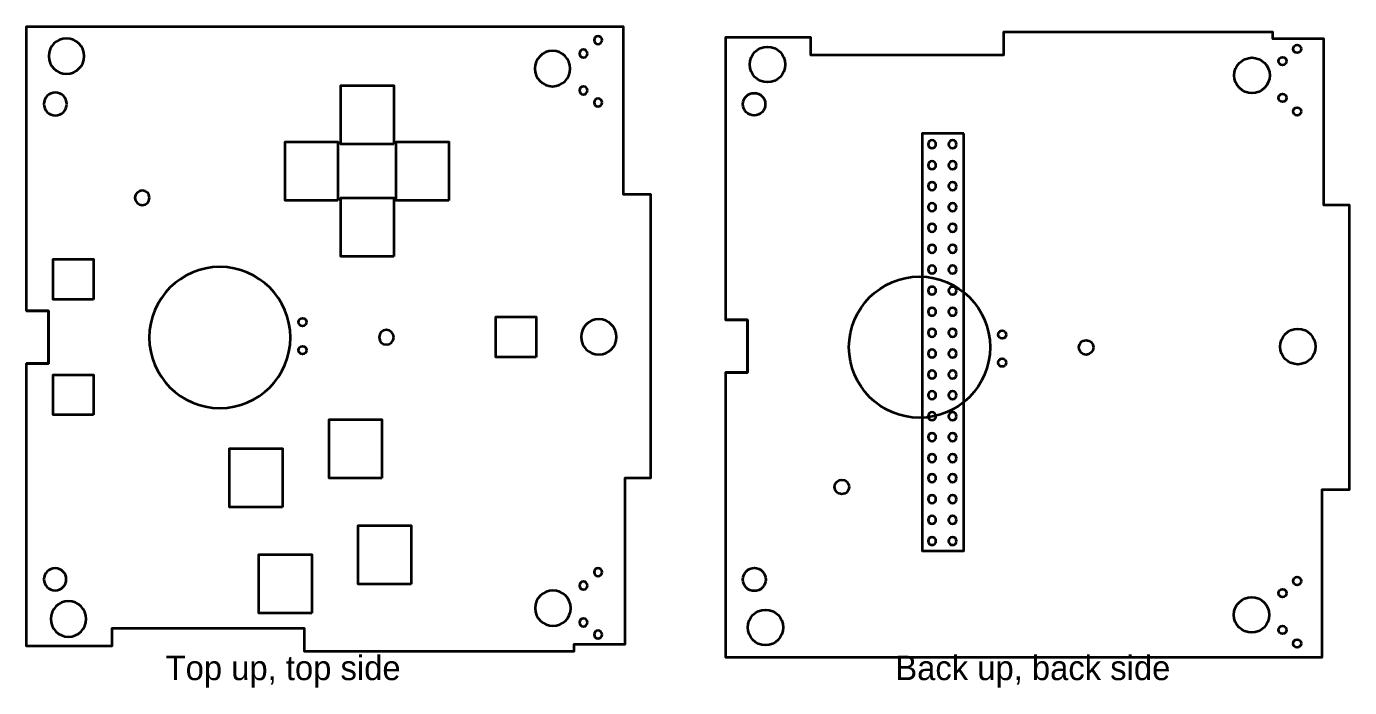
# Model space of a CAD drawing. Header units: inches. Extents: x 0.14 to 6.51, y -7.08 to -0.14.
# Drawn here: x 0.14 to 6.51, y -3.32 to -0.14 of the extents above; entities that cross this region are included whole.
import ezdxf

# ---------------------------------------------------------------- set-up
doc = ezdxf.new("R2010")
doc.units = ezdxf.units.IN
doc.header["$MEASUREMENT"] = 0
doc.layers.add('Layer 1', color=7, linetype='Continuous')

msp = doc.modelspace()

# ---------------------------------------------------------------- linework, layer by layer
at = {"layer": 'Layer 1', "color": 250, "lineweight": 35, "true_color": 0x231f20}
for points in [[(0.217, -0.137), (3.0086, -0.137), (3.0086, -0.9443), (3.1406, -0.9443), (3.1406, -2.3118), (3.0173, -2.3118), (3.0173, -3.1127), (2.7708, -3.1127), (2.7708, -3.1457), (1.4739, -3.1457), (1.4739, -3.0351), (0.5468, -3.0351), (0.5468, -3.1196), (0.1354, -3.1196), (0.1354, -1.7597), (0.2422, -1.7597), (0.2422, -1.5062), (0.1354, -1.5062), (0.1354, -0.137), (0.217, -0.137)], [(3.5832, -3.1727), (6.3749, -3.1727), (6.3749, -2.3654), (6.5068, -2.3654), (6.5068, -0.9979), (6.3836, -0.9979), (6.3836, -0.197), (6.137, -0.197), (6.137, -0.164), (4.8402, -0.164), (4.8402, -0.2746), (3.9131, -0.2746), (3.9131, -0.1901), (3.5016, -0.1901), (3.5016, -1.55), (3.6084, -1.55), (3.6084, -1.8035), (3.5016, -1.8035), (3.5016, -3.1727), (3.5832, -3.1727)], [(1.9039, -0.7029), (1.6493, -0.7029), (1.6493, -0.4205), (1.9039, -0.4205), (1.9039, -0.7029)], [(1.6354, -0.9755), (1.3807, -0.9755), (1.3807, -0.6931), (1.6354, -0.6931), (1.6354, -0.9755)], [(2.1701, -0.9755), (1.9155, -0.9755), (1.9155, -0.6931), (2.1701, -0.6931), (2.1701, -0.9755)], [(4.6502, -0.6525), (4.4488, -0.6525), (4.4488, -2.6611), (4.6502, -2.6611), (4.6502, -0.6525)], [(1.9039, -1.2441), (1.6493, -1.2441), (1.6493, -0.9617), (1.9039, -0.9617), (1.9039, -1.2441)], [(0.4577, -1.4518), (0.2638, -1.4518), (0.2638, -1.258), (0.4577, -1.258), (0.4577, -1.4518)], [(0.1354, -1.5062), (0.2422, -1.5062), (0.2422, -1.7597), (0.1354, -1.7597)], [(2.5896, -1.7284), (2.3958, -1.7284), (2.3958, -1.5346), (2.5896, -1.5346), (2.5896, -1.7284)], [(3.5016, -1.8035), (3.6084, -1.8035), (3.6084, -1.55), (3.5016, -1.55)], [(0.4577, -2.0074), (0.2638, -2.0074), (0.2638, -1.8135), (0.4577, -1.8135), (0.4577, -2.0074)], [(1.8472, -2.3118), (1.5925, -2.3118), (1.5925, -2.0294), (1.8472, -2.0294), (1.8472, -2.3118)], [(1.3683, -2.4507), (1.1137, -2.4507), (1.1137, -2.1683), (1.3683, -2.1683), (1.3683, -2.4507)], [(1.9878, -2.8222), (1.7332, -2.8222), (1.7332, -2.5398), (1.9878, -2.5398), (1.9878, -2.8222)], [(1.5089, -2.9611), (1.2543, -2.9611), (1.2543, -2.6787), (1.5089, -2.6787), (1.5089, -2.9611)]]:
    msp.add_lwpolyline(points, dxfattribs=at)
for points in [[(2.9074, -0.2024), (2.9074, -0.2131), (2.8988, -0.2217), (2.8881, -0.2217), (2.8774, -0.2217), (2.8688, -0.2131), (2.8688, -0.2024), (2.8688, -0.1917), (2.8774, -0.1831), (2.8881, -0.1831), (2.8988, -0.1831), (2.9074, -0.1917), (2.9074, -0.2024)], [(0.4133, -0.2797), (0.4133, -0.3268), (0.3751, -0.365), (0.328, -0.365), (0.2808, -0.365), (0.2426, -0.3268), (0.2426, -0.2797), (0.2426, -0.2325), (0.2808, -0.1943), (0.328, -0.1943), (0.3751, -0.1943), (0.4133, -0.2325), (0.4133, -0.2797)], [(2.7542, -0.3399), (2.7542, -0.3871), (2.716, -0.4253), (2.6688, -0.4253), (2.6217, -0.4253), (2.5835, -0.3871), (2.5835, -0.3399), (2.5835, -0.2928), (2.6217, -0.2546), (2.6688, -0.2546), (2.716, -0.2546), (2.7542, -0.2928), (2.7542, -0.3399)], [(2.8371, -0.2675), (2.8371, -0.2782), (2.8285, -0.2868), (2.8178, -0.2868), (2.8071, -0.2868), (2.7985, -0.2782), (2.7985, -0.2675), (2.7985, -0.2568), (2.8071, -0.2482), (2.8178, -0.2482), (2.8285, -0.2482), (2.8371, -0.2568), (2.8371, -0.2675)], [(3.7893, -0.3203), (3.7893, -0.2731), (3.7511, -0.2349), (3.7039, -0.2349), (3.6568, -0.2349), (3.6186, -0.2731), (3.6186, -0.3203), (3.6186, -0.3674), (3.6568, -0.4056), (3.7039, -0.4056), (3.7511, -0.4056), (3.7893, -0.3674), (3.7893, -0.3203)], [(6.2737, -0.2452), (6.2737, -0.2345), (6.265, -0.2259), (6.2544, -0.2259), (6.2437, -0.2259), (6.235, -0.2345), (6.235, -0.2452), (6.235, -0.2559), (6.2437, -0.2645), (6.2544, -0.2645), (6.265, -0.2645), (6.2737, -0.2559), (6.2737, -0.2452)], [(6.1224, -0.3724), (6.1224, -0.3253), (6.0842, -0.2871), (6.0371, -0.2871), (5.9899, -0.2871), (5.9517, -0.3253), (5.9517, -0.3724), (5.9517, -0.4196), (5.9899, -0.4578), (6.0371, -0.4578), (6.0842, -0.4578), (6.1224, -0.4196), (6.1224, -0.3724)], [(6.2034, -0.3037), (6.2034, -0.2931), (6.1947, -0.2844), (6.184, -0.2844), (6.1734, -0.2844), (6.1647, -0.2931), (6.1647, -0.3037), (6.1647, -0.3144), (6.1734, -0.323), (6.184, -0.323), (6.1947, -0.323), (6.2034, -0.3144), (6.2034, -0.3037)], [(2.8371, -0.4446), (2.8371, -0.4553), (2.8285, -0.4639), (2.8178, -0.4639), (2.8071, -0.4639), (2.7985, -0.4553), (2.7985, -0.4446), (2.7985, -0.4339), (2.8071, -0.4253), (2.8178, -0.4253), (2.8285, -0.4253), (2.8371, -0.4339), (2.8371, -0.4446)], [(0.3297, -0.5103), (0.3297, -0.5409), (0.3049, -0.5657), (0.2744, -0.5657), (0.2438, -0.5657), (0.219, -0.5409), (0.219, -0.5103), (0.219, -0.4798), (0.2438, -0.455), (0.2744, -0.455), (0.3049, -0.455), (0.3297, -0.4798), (0.3297, -0.5103)], [(2.9074, -0.5031), (2.9074, -0.5138), (2.8988, -0.5224), (2.8881, -0.5224), (2.8774, -0.5224), (2.8688, -0.5138), (2.8688, -0.5031), (2.8688, -0.4924), (2.8774, -0.4838), (2.8881, -0.4838), (2.8988, -0.4838), (2.9074, -0.4924), (2.9074, -0.5031)], [(3.6933, -0.5113), (3.6933, -0.4817), (3.6692, -0.4576), (3.6395, -0.4576), (3.6098, -0.4576), (3.5857, -0.4817), (3.5857, -0.5113), (3.5857, -0.541), (3.6098, -0.5651), (3.6395, -0.5651), (3.6692, -0.5651), (3.6933, -0.541), (3.6933, -0.5113)], [(6.2034, -0.4808), (6.2034, -0.4701), (6.1947, -0.4615), (6.184, -0.4615), (6.1734, -0.4615), (6.1647, -0.4701), (6.1647, -0.4808), (6.1647, -0.4915), (6.1734, -0.5001), (6.184, -0.5001), (6.1947, -0.5001), (6.2034, -0.4915), (6.2034, -0.4808)], [(6.2737, -0.5459), (6.2737, -0.5352), (6.265, -0.5266), (6.2544, -0.5266), (6.2437, -0.5266), (6.235, -0.5352), (6.235, -0.5459), (6.235, -0.5566), (6.2437, -0.5652), (6.2544, -0.5652), (6.265, -0.5652), (6.2737, -0.5566), (6.2737, -0.5459)], [(4.5153, -0.7039), (4.5153, -0.7145), (4.5068, -0.723), (4.4962, -0.723), (4.4857, -0.723), (4.4771, -0.7145), (4.4771, -0.7039), (4.4771, -0.6934), (4.4857, -0.6848), (4.4962, -0.6848), (4.5068, -0.6848), (4.5153, -0.6934), (4.5153, -0.7039)], [(4.6141, -0.7039), (4.6141, -0.7145), (4.6055, -0.723), (4.595, -0.723), (4.5844, -0.723), (4.5759, -0.7145), (4.5759, -0.7039), (4.5759, -0.6934), (4.5844, -0.6848), (4.595, -0.6848), (4.6055, -0.6848), (4.6141, -0.6934), (4.6141, -0.7039)], [(4.5153, -0.8053), (4.5153, -0.8158), (4.5068, -0.8244), (4.4962, -0.8244), (4.4857, -0.8244), (4.4771, -0.8158), (4.4771, -0.8053), (4.4771, -0.7947), (4.4857, -0.7862), (4.4962, -0.7862), (4.5068, -0.7862), (4.5153, -0.7947), (4.5153, -0.8053)], [(4.6141, -0.8053), (4.6141, -0.8158), (4.6055, -0.8244), (4.595, -0.8244), (4.5844, -0.8244), (4.5759, -0.8158), (4.5759, -0.8053), (4.5759, -0.7947), (4.5844, -0.7862), (4.595, -0.7862), (4.6055, -0.7862), (4.6141, -0.7947), (4.6141, -0.8053)], [(4.5153, -0.9055), (4.5153, -0.916), (4.5068, -0.9246), (4.4962, -0.9246), (4.4857, -0.9246), (4.4771, -0.916), (4.4771, -0.9055), (4.4771, -0.8949), (4.4857, -0.8864), (4.4962, -0.8864), (4.5068, -0.8864), (4.5153, -0.8949), (4.5153, -0.9055)], [(4.6141, -0.9055), (4.6141, -0.916), (4.6055, -0.9246), (4.595, -0.9246), (4.5844, -0.9246), (4.5759, -0.916), (4.5759, -0.9055), (4.5759, -0.8949), (4.5844, -0.8864), (4.595, -0.8864), (4.6055, -0.8864), (4.6141, -0.8949), (4.6141, -0.9055)], [(0.728, -0.9617), (0.728, -0.981), (0.7123, -0.9967), (0.6929, -0.9967), (0.6735, -0.9967), (0.6578, -0.981), (0.6578, -0.9617), (0.6578, -0.9423), (0.6735, -0.9266), (0.6929, -0.9266), (0.7123, -0.9266), (0.728, -0.9423), (0.728, -0.9617)], [(4.5153, -1.0068), (4.5153, -1.0174), (4.5068, -1.0259), (4.4962, -1.0259), (4.4857, -1.0259), (4.4771, -1.0174), (4.4771, -1.0068), (4.4771, -0.9963), (4.4857, -0.9877), (4.4962, -0.9877), (4.5068, -0.9877), (4.5153, -0.9963), (4.5153, -1.0068)], [(4.6141, -1.0068), (4.6141, -1.0174), (4.6055, -1.0259), (4.595, -1.0259), (4.5844, -1.0259), (4.5759, -1.0174), (4.5759, -1.0068), (4.5759, -0.9963), (4.5844, -0.9877), (4.595, -0.9877), (4.6055, -0.9877), (4.6141, -0.9963), (4.6141, -1.0068)], [(4.5153, -1.1059), (4.5153, -1.1164), (4.5068, -1.125), (4.4962, -1.125), (4.4857, -1.125), (4.4771, -1.1164), (4.4771, -1.1059), (4.4771, -1.0953), (4.4857, -1.0868), (4.4962, -1.0868), (4.5068, -1.0868), (4.5153, -1.0953), (4.5153, -1.1059)], [(4.6141, -1.1059), (4.6141, -1.1164), (4.6055, -1.125), (4.595, -1.125), (4.5844, -1.125), (4.5759, -1.1164), (4.5759, -1.1059), (4.5759, -1.0953), (4.5844, -1.0868), (4.595, -1.0868), (4.6055, -1.0868), (4.6141, -1.0953), (4.6141, -1.1059)], [(4.5153, -1.2072), (4.5153, -1.2178), (4.5068, -1.2263), (4.4962, -1.2263), (4.4857, -1.2263), (4.4771, -1.2178), (4.4771, -1.2072), (4.4771, -1.1967), (4.4857, -1.1881), (4.4962, -1.1881), (4.5068, -1.1881), (4.5153, -1.1967), (4.5153, -1.2072)], [(4.6141, -1.2072), (4.6141, -1.2178), (4.6055, -1.2263), (4.595, -1.2263), (4.5844, -1.2263), (4.5759, -1.2178), (4.5759, -1.2072), (4.5759, -1.1967), (4.5844, -1.1881), (4.595, -1.1881), (4.6055, -1.1881), (4.6141, -1.1967), (4.6141, -1.2072)], [(1.4064, -1.6345), (1.4064, -1.8221), (1.2543, -1.9742), (1.0667, -1.9742), (0.879, -1.9742), (0.7269, -1.8221), (0.7269, -1.6345), (0.7269, -1.4469), (0.879, -1.2948), (1.0667, -1.2948), (1.2543, -1.2948), (1.4064, -1.4469), (1.4064, -1.6345)], [(4.5153, -1.3074), (4.5153, -1.318), (4.5068, -1.3265), (4.4962, -1.3265), (4.4857, -1.3265), (4.4771, -1.318), (4.4771, -1.3074), (4.4771, -1.2969), (4.4857, -1.2883), (4.4962, -1.2883), (4.5068, -1.2883), (4.5153, -1.2969), (4.5153, -1.3074)], [(4.6141, -1.3074), (4.6141, -1.318), (4.6055, -1.3265), (4.595, -1.3265), (4.5844, -1.3265), (4.5759, -1.318), (4.5759, -1.3074), (4.5759, -1.2969), (4.5844, -1.2883), (4.595, -1.2883), (4.6055, -1.2883), (4.6141, -1.2969), (4.6141, -1.3074)], [(4.7757, -1.681), (4.7757, -1.4934), (4.6236, -1.3413), (4.436, -1.3413), (4.2484, -1.3413), (4.0963, -1.4934), (4.0963, -1.681), (4.0963, -1.8687), (4.2484, -2.0207), (4.436, -2.0207), (4.6236, -2.0207), (4.7757, -1.8687), (4.7757, -1.681)], [(4.5153, -1.4088), (4.5153, -1.4193), (4.5068, -1.4279), (4.4962, -1.4279), (4.4857, -1.4279), (4.4771, -1.4193), (4.4771, -1.4088), (4.4771, -1.3982), (4.4857, -1.3897), (4.4962, -1.3897), (4.5068, -1.3897), (4.5153, -1.3982), (4.5153, -1.4088)], [(4.6141, -1.4088), (4.6141, -1.4193), (4.6055, -1.4279), (4.595, -1.4279), (4.5844, -1.4279), (4.5759, -1.4193), (4.5759, -1.4088), (4.5759, -1.3982), (4.5844, -1.3897), (4.595, -1.3897), (4.6055, -1.3897), (4.6141, -1.3982), (4.6141, -1.4088)], [(4.5153, -1.5101), (4.5153, -1.5207), (4.5068, -1.5292), (4.4962, -1.5292), (4.4857, -1.5292), (4.4771, -1.5207), (4.4771, -1.5101), (4.4771, -1.4996), (4.4857, -1.491), (4.4962, -1.491), (4.5068, -1.491), (4.5153, -1.4996), (4.5153, -1.5101)], [(4.6141, -1.5101), (4.6141, -1.5207), (4.6055, -1.5292), (4.595, -1.5292), (4.5844, -1.5292), (4.5759, -1.5207), (4.5759, -1.5101), (4.5759, -1.4996), (4.5844, -1.491), (4.595, -1.491), (4.6055, -1.491), (4.6141, -1.4996), (4.6141, -1.5101)], [(1.4841, -1.5601), (1.4841, -1.5495), (1.4755, -1.5408), (1.4648, -1.5408), (1.4541, -1.5408), (1.4455, -1.5495), (1.4455, -1.5601), (1.4455, -1.5708), (1.4541, -1.5795), (1.4648, -1.5795), (1.4755, -1.5795), (1.4841, -1.5708), (1.4841, -1.5601)], [(2.9768, -1.6315), (2.9768, -1.6787), (2.9386, -1.7169), (2.8915, -1.7169), (2.8443, -1.7169), (2.8061, -1.6787), (2.8061, -1.6315), (2.8061, -1.5844), (2.8443, -1.5461), (2.8915, -1.5461), (2.9386, -1.5461), (2.9768, -1.5844), (2.9768, -1.6315)], [(4.5153, -1.6115), (4.5153, -1.622), (4.5068, -1.6306), (4.4962, -1.6306), (4.4857, -1.6306), (4.4771, -1.622), (4.4771, -1.6115), (4.4771, -1.6009), (4.4857, -1.5924), (4.4962, -1.5924), (4.5068, -1.5924), (4.5153, -1.6009), (4.5153, -1.6115)], [(4.6141, -1.6115), (4.6141, -1.622), (4.6055, -1.6306), (4.595, -1.6306), (4.5844, -1.6306), (4.5759, -1.622), (4.5759, -1.6115), (4.5759, -1.6009), (4.5844, -1.5924), (4.595, -1.5924), (4.6055, -1.5924), (4.6141, -1.6009), (4.6141, -1.6115)], [(6.3431, -1.6782), (6.3431, -1.6311), (6.3049, -1.5929), (6.2577, -1.5929), (6.2106, -1.5929), (6.1724, -1.6311), (6.1724, -1.6782), (6.1724, -1.7254), (6.2106, -1.7636), (6.2577, -1.7636), (6.3049, -1.7636), (6.3431, -1.7254), (6.3431, -1.6782)], [(1.9039, -1.6333), (1.9039, -1.6527), (1.8882, -1.6684), (1.8688, -1.6684), (1.8495, -1.6684), (1.8338, -1.6527), (1.8338, -1.6333), (1.8338, -1.6139), (1.8495, -1.5982), (1.8688, -1.5982), (1.8882, -1.5982), (1.9039, -1.6139), (1.9039, -1.6333)], [(4.8535, -1.6203), (4.8535, -1.6096), (4.8448, -1.601), (4.8341, -1.601), (4.8235, -1.601), (4.8148, -1.6096), (4.8148, -1.6203), (4.8148, -1.6309), (4.8235, -1.6396), (4.8341, -1.6396), (4.8448, -1.6396), (4.8535, -1.6309), (4.8535, -1.6203)], [(5.2732, -1.6822), (5.2732, -1.6628), (5.2575, -1.6471), (5.2382, -1.6471), (5.2188, -1.6471), (5.2031, -1.6628), (5.2031, -1.6822), (5.2031, -1.7016), (5.2188, -1.7173), (5.2382, -1.7173), (5.2575, -1.7173), (5.2732, -1.7016), (5.2732, -1.6822)], [(1.4841, -1.6953), (1.4841, -1.6846), (1.4755, -1.6759), (1.4648, -1.6759), (1.4541, -1.6759), (1.4455, -1.6846), (1.4455, -1.6953), (1.4455, -1.7059), (1.4541, -1.7146), (1.4648, -1.7146), (1.4755, -1.7146), (1.4841, -1.7059), (1.4841, -1.6953)], [(4.5153, -1.7117), (4.5153, -1.7222), (4.5068, -1.7308), (4.4962, -1.7308), (4.4857, -1.7308), (4.4771, -1.7222), (4.4771, -1.7117), (4.4771, -1.7012), (4.4857, -1.6926), (4.4962, -1.6926), (4.5068, -1.6926), (4.5153, -1.7012), (4.5153, -1.7117)], [(4.6141, -1.7117), (4.6141, -1.7222), (4.6055, -1.7308), (4.595, -1.7308), (4.5844, -1.7308), (4.5759, -1.7222), (4.5759, -1.7117), (4.5759, -1.7012), (4.5844, -1.6926), (4.595, -1.6926), (4.6055, -1.6926), (4.6141, -1.7012), (4.6141, -1.7117)], [(4.8535, -1.7554), (4.8535, -1.7447), (4.8448, -1.7361), (4.8341, -1.7361), (4.8235, -1.7361), (4.8148, -1.7447), (4.8148, -1.7554), (4.8148, -1.766), (4.8235, -1.7747), (4.8341, -1.7747), (4.8448, -1.7747), (4.8535, -1.766), (4.8535, -1.7554)], [(4.5153, -1.8131), (4.5153, -1.8236), (4.5068, -1.8322), (4.4962, -1.8322), (4.4857, -1.8322), (4.4771, -1.8236), (4.4771, -1.8131), (4.4771, -1.8025), (4.4857, -1.794), (4.4962, -1.794), (4.5068, -1.794), (4.5153, -1.8025), (4.5153, -1.8131)], [(4.6141, -1.8131), (4.6141, -1.8236), (4.6055, -1.8322), (4.595, -1.8322), (4.5844, -1.8322), (4.5759, -1.8236), (4.5759, -1.8131), (4.5759, -1.8025), (4.5844, -1.794), (4.595, -1.794), (4.6055, -1.794), (4.6141, -1.8025), (4.6141, -1.8131)], [(4.5153, -1.9121), (4.5153, -1.9226), (4.5068, -1.9312), (4.4962, -1.9312), (4.4857, -1.9312), (4.4771, -1.9226), (4.4771, -1.9121), (4.4771, -1.9016), (4.4857, -1.893), (4.4962, -1.893), (4.5068, -1.893), (4.5153, -1.9016), (4.5153, -1.9121)], [(4.6141, -1.9121), (4.6141, -1.9226), (4.6055, -1.9312), (4.595, -1.9312), (4.5844, -1.9312), (4.5759, -1.9226), (4.5759, -1.9121), (4.5759, -1.9016), (4.5844, -1.893), (4.595, -1.893), (4.6055, -1.893), (4.6141, -1.9016), (4.6141, -1.9121)], [(4.5153, -2.0135), (4.5153, -2.024), (4.5068, -2.0325), (4.4962, -2.0325), (4.4857, -2.0325), (4.4771, -2.024), (4.4771, -2.0135), (4.4771, -2.0029), (4.4857, -1.9944), (4.4962, -1.9944), (4.5068, -1.9944), (4.5153, -2.0029), (4.5153, -2.0135)], [(4.6141, -2.0135), (4.6141, -2.024), (4.6055, -2.0325), (4.595, -2.0325), (4.5844, -2.0325), (4.5759, -2.024), (4.5759, -2.0135), (4.5759, -2.0029), (4.5844, -1.9944), (4.595, -1.9944), (4.6055, -1.9944), (4.6141, -2.0029), (4.6141, -2.0135)], [(4.5153, -2.1137), (4.5153, -2.1242), (4.5068, -2.1328), (4.4962, -2.1328), (4.4857, -2.1328), (4.4771, -2.1242), (4.4771, -2.1137), (4.4771, -2.1031), (4.4857, -2.0946), (4.4962, -2.0946), (4.5068, -2.0946), (4.5153, -2.1031), (4.5153, -2.1137)], [(4.6141, -2.1137), (4.6141, -2.1242), (4.6055, -2.1328), (4.595, -2.1328), (4.5844, -2.1328), (4.5759, -2.1242), (4.5759, -2.1137), (4.5759, -2.1031), (4.5844, -2.0946), (4.595, -2.0946), (4.6055, -2.0946), (4.6141, -2.1031), (4.6141, -2.1137)], [(4.5153, -2.215), (4.5153, -2.2256), (4.5068, -2.2341), (4.4962, -2.2341), (4.4857, -2.2341), (4.4771, -2.2256), (4.4771, -2.215), (4.4771, -2.2045), (4.4857, -2.1959), (4.4962, -2.1959), (4.5068, -2.1959), (4.5153, -2.2045), (4.5153, -2.215)], [(4.6141, -2.215), (4.6141, -2.2256), (4.6055, -2.2341), (4.595, -2.2341), (4.5844, -2.2341), (4.5759, -2.2256), (4.5759, -2.215), (4.5759, -2.2045), (4.5844, -2.1959), (4.595, -2.1959), (4.6055, -2.1959), (4.6141, -2.2045), (4.6141, -2.215)], [(4.5153, -2.3111), (4.5153, -2.3217), (4.5068, -2.3302), (4.4962, -2.3302), (4.4857, -2.3302), (4.4771, -2.3217), (4.4771, -2.3111), (4.4771, -2.3006), (4.4857, -2.292), (4.4962, -2.292), (4.5068, -2.292), (4.5153, -2.3006), (4.5153, -2.3111)], [(4.6141, -2.3111), (4.6141, -2.3217), (4.6055, -2.3302), (4.595, -2.3302), (4.5844, -2.3302), (4.5759, -2.3217), (4.5759, -2.3111), (4.5759, -2.3006), (4.5844, -2.292), (4.595, -2.292), (4.6055, -2.292), (4.6141, -2.3006), (4.6141, -2.3111)], [(4.0973, -2.3539), (4.0973, -2.3345), (4.0816, -2.3188), (4.0622, -2.3188), (4.0429, -2.3188), (4.0272, -2.3345), (4.0272, -2.3539), (4.0272, -2.3732), (4.0429, -2.3889), (4.0622, -2.3889), (4.0816, -2.3889), (4.0973, -2.3732), (4.0973, -2.3539)], [(4.5153, -2.4125), (4.5153, -2.423), (4.5068, -2.4316), (4.4962, -2.4316), (4.4857, -2.4316), (4.4771, -2.423), (4.4771, -2.4125), (4.4771, -2.4019), (4.4857, -2.3934), (4.4962, -2.3934), (4.5068, -2.3934), (4.5153, -2.4019), (4.5153, -2.4125)], [(4.6141, -2.4125), (4.6141, -2.423), (4.6055, -2.4316), (4.595, -2.4316), (4.5844, -2.4316), (4.5759, -2.423), (4.5759, -2.4125), (4.5759, -2.4019), (4.5844, -2.3934), (4.595, -2.3934), (4.6055, -2.3934), (4.6141, -2.4019), (4.6141, -2.4125)], [(4.5153, -2.5127), (4.5153, -2.5233), (4.5068, -2.5318), (4.4962, -2.5318), (4.4857, -2.5318), (4.4771, -2.5233), (4.4771, -2.5127), (4.4771, -2.5022), (4.4857, -2.4936), (4.4962, -2.4936), (4.5068, -2.4936), (4.5153, -2.5022), (4.5153, -2.5127)], [(4.6141, -2.5127), (4.6141, -2.5233), (4.6055, -2.5318), (4.595, -2.5318), (4.5844, -2.5318), (4.5759, -2.5233), (4.5759, -2.5127), (4.5759, -2.5022), (4.5844, -2.4936), (4.595, -2.4936), (4.6055, -2.4936), (4.6141, -2.5022), (4.6141, -2.5127)], [(4.5153, -2.6141), (4.5153, -2.6246), (4.5068, -2.6332), (4.4962, -2.6332), (4.4857, -2.6332), (4.4771, -2.6246), (4.4771, -2.6141), (4.4771, -2.6035), (4.4857, -2.595), (4.4962, -2.595), (4.5068, -2.595), (4.5153, -2.6035), (4.5153, -2.6141)], [(4.6141, -2.6141), (4.6141, -2.6246), (4.6055, -2.6332), (4.595, -2.6332), (4.5844, -2.6332), (4.5759, -2.6246), (4.5759, -2.6141), (4.5759, -2.6035), (4.5844, -2.595), (4.595, -2.595), (4.6055, -2.595), (4.6141, -2.6035), (4.6141, -2.6141)], [(0.327, -2.7984), (0.327, -2.8281), (0.3029, -2.8521), (0.2733, -2.8521), (0.2436, -2.8521), (0.2195, -2.8281), (0.2195, -2.7984), (0.2195, -2.7687), (0.2436, -2.7446), (0.2733, -2.7446), (0.3029, -2.7446), (0.327, -2.7687), (0.327, -2.7984)], [(2.9074, -2.7638), (2.9074, -2.7745), (2.8988, -2.7831), (2.8881, -2.7831), (2.8774, -2.7831), (2.8688, -2.7745), (2.8688, -2.7638), (2.8688, -2.7531), (2.8774, -2.7445), (2.8881, -2.7445), (2.8988, -2.7445), (2.9074, -2.7531), (2.9074, -2.7638)], [(3.696, -2.7994), (3.696, -2.7688), (3.6712, -2.744), (3.6406, -2.744), (3.6101, -2.744), (3.5853, -2.7688), (3.5853, -2.7994), (3.5853, -2.8299), (3.6101, -2.8547), (3.6406, -2.8547), (3.6712, -2.8547), (3.696, -2.8299), (3.696, -2.7994)], [(6.2737, -2.8066), (6.2737, -2.7959), (6.265, -2.7873), (6.2544, -2.7873), (6.2437, -2.7873), (6.235, -2.7959), (6.235, -2.8066), (6.235, -2.8173), (6.2437, -2.8259), (6.2544, -2.8259), (6.265, -2.8259), (6.2737, -2.8173), (6.2737, -2.8066)], [(2.7562, -2.9373), (2.7562, -2.9844), (2.718, -3.0226), (2.6708, -3.0226), (2.6237, -3.0226), (2.5855, -2.9844), (2.5855, -2.9373), (2.5855, -2.8901), (2.6237, -2.8519), (2.6708, -2.8519), (2.718, -2.8519), (2.7562, -2.8901), (2.7562, -2.9373)], [(2.8371, -2.8289), (2.8371, -2.8396), (2.8285, -2.8482), (2.8178, -2.8482), (2.8071, -2.8482), (2.7985, -2.8396), (2.7985, -2.8289), (2.7985, -2.8182), (2.8071, -2.8096), (2.8178, -2.8096), (2.8285, -2.8096), (2.8371, -2.8182), (2.8371, -2.8289)], [(6.2034, -2.8651), (6.2034, -2.8545), (6.1947, -2.8458), (6.184, -2.8458), (6.1734, -2.8458), (6.1647, -2.8545), (6.1647, -2.8651), (6.1647, -2.8758), (6.1734, -2.8844), (6.184, -2.8844), (6.1947, -2.8844), (6.2034, -2.8758), (6.2034, -2.8651)], [(0.423, -2.9895), (0.423, -3.0366), (0.3848, -3.0748), (0.3377, -3.0748), (0.2905, -3.0748), (0.2523, -3.0366), (0.2523, -2.9895), (0.2523, -2.9423), (0.2905, -2.9041), (0.3377, -2.9041), (0.3848, -2.9041), (0.423, -2.9423), (0.423, -2.9895)], [(6.1205, -2.9698), (6.1205, -2.9227), (6.0822, -2.8844), (6.0351, -2.8844), (5.988, -2.8844), (5.9497, -2.9227), (5.9497, -2.9698), (5.9497, -3.0169), (5.988, -3.0552), (6.0351, -3.0552), (6.0822, -3.0552), (6.1205, -3.0169), (6.1205, -2.9698)], [(2.8371, -3.006), (2.8371, -3.0167), (2.8285, -3.0253), (2.8178, -3.0253), (2.8071, -3.0253), (2.7985, -3.0167), (2.7985, -3.006), (2.7985, -2.9953), (2.8071, -2.9867), (2.8178, -2.9867), (2.8285, -2.9867), (2.8371, -2.9953), (2.8371, -3.006)], [(3.7796, -3.0301), (3.7796, -2.9829), (3.7413, -2.9447), (3.6942, -2.9447), (3.6471, -2.9447), (3.6088, -2.9829), (3.6088, -3.0301), (3.6088, -3.0772), (3.6471, -3.1154), (3.6942, -3.1154), (3.7413, -3.1154), (3.7796, -3.0772), (3.7796, -3.0301)], [(2.9074, -3.0645), (2.9074, -3.0752), (2.8988, -3.0838), (2.8881, -3.0838), (2.8774, -3.0838), (2.8688, -3.0752), (2.8688, -3.0645), (2.8688, -3.0538), (2.8774, -3.0452), (2.8881, -3.0452), (2.8988, -3.0452), (2.9074, -3.0538), (2.9074, -3.0645)], [(6.2034, -3.0422), (6.2034, -3.0316), (6.1947, -3.0229), (6.184, -3.0229), (6.1734, -3.0229), (6.1647, -3.0316), (6.1647, -3.0422), (6.1647, -3.0529), (6.1734, -3.0615), (6.184, -3.0615), (6.1947, -3.0615), (6.2034, -3.0529), (6.2034, -3.0422)], [(6.2737, -3.1073), (6.2737, -3.0967), (6.265, -3.088), (6.2544, -3.088), (6.2437, -3.088), (6.235, -3.0967), (6.235, -3.1073), (6.235, -3.118), (6.2437, -3.1266), (6.2544, -3.1266), (6.265, -3.1266), (6.2737, -3.118), (6.2737, -3.1073)]]:
    msp.add_open_spline(points, degree=3, knots=[0, 0, 0, 0, 1, 1, 1, 2, 2, 2, 3, 3, 3, 4, 4, 4, 4], dxfattribs=at)

# ---------------------------------------------------------------- texts
at = {"layer": 'Layer 1', "color": 250, "true_color": 0x231f20, "char_height": 0.118, "attachment_point": 7}
for s, insert in [('\\fMyriad Pro|b0|i0|c0|p34;\\W1;Top up, top side', (0.8056, -3.3194)), ('\\fMyriad Pro|b0|i0|c0|p34;\\W1;Back up, back side', (4.3194, -3.3194))]:
    msp.add_mtext(s, dxfattribs=dict(at, insert=insert))

doc.saveas('drawing.dxf')
